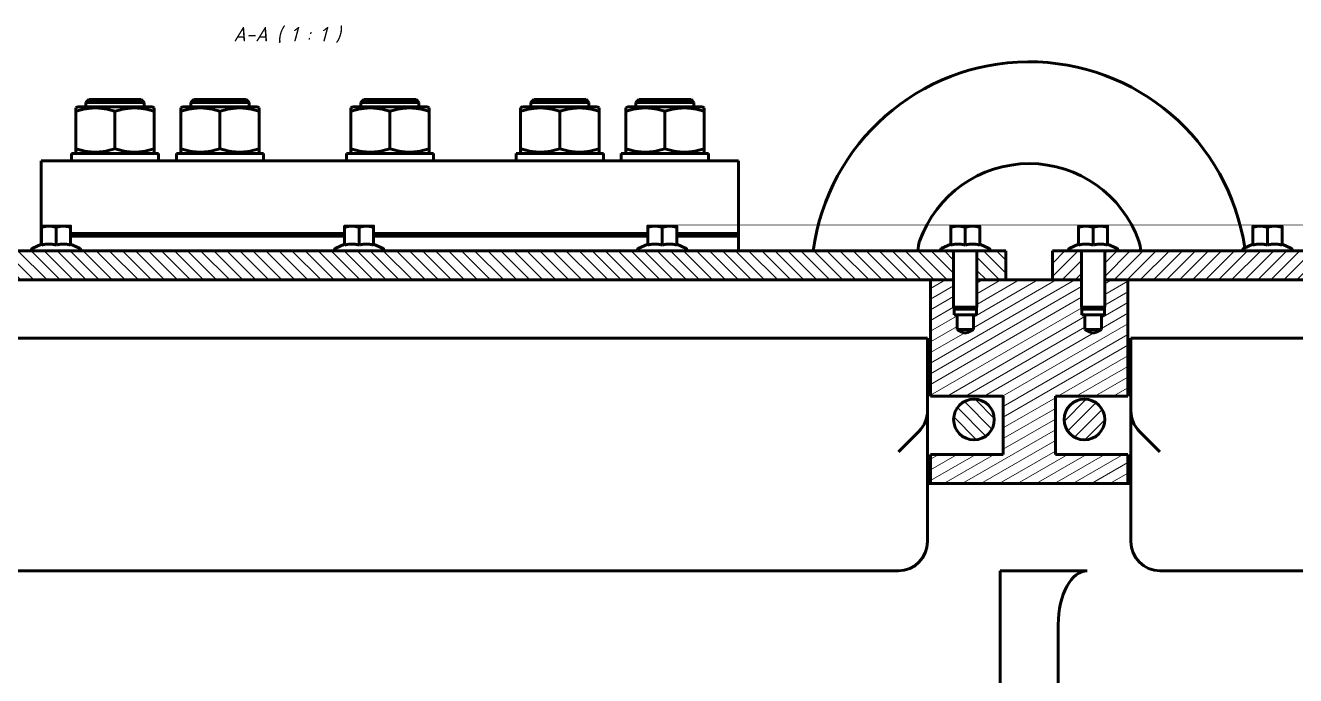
# Model space of a CAD drawing. Header units: millimetres. Extents: x -3927 to 2971, y -407 to 932.
# Drawn here: x -3444.2 to -3007.1, y 444.9 to 668.5 of the extents above; entities that cross this region are included whole.
import ezdxf

# ---------------------------------------------------------------- set-up
doc = ezdxf.new("R2010")
doc.units = ezdxf.units.MM
for name, color, linetype, lineweight in [('Видимый контур (ГОСТ)', 7, 'Continuous', 50), ('Обозначение (ГОСТ)', 7, 'Continuous', 25), ('Штриховка (ГОСТ)', 7, 'Continuous', 18)]:
    doc.layers.add(name, color=color, linetype=linetype, lineweight=lineweight)
doc.styles.add('Увеличенный текст (ГОСТ)', font='GOST Common Italic.ttf')
pattern_1 = [(135.00021, (0, 0), (-2.2450558, -2.2450723), [])]
pattern_2 = [(45, (0, 0), (-2.245064, 2.245064), [])]

msp = doc.modelspace()

# ---------------------------------------------------------------- hatches: boundary and pattern name
at = {"layer": 'Штриховка (ГОСТ)'}
h = msp.add_hatch(dxfattribs=at)
h.set_pattern_fill('ANSI31', color=256, scale=25.4, style=0)
h.set_pattern_definition(pattern_2)
edge = h.paths.add_edge_path()
edge.add_line((-3084.79, 591), (-3090.73, 591))
edge.add_line((-3090.73, 591), (-3090.73, 581))
edge.add_line((-3090.73, 581), (-3080.73, 581))
edge.add_line((-3080.73, 581), (-3080.73, 590.4))
edge.add_ellipse((-3081.33, 590.4), major_axis=(0.6, 0), ratio=1, start_angle=0, end_angle=90)
edge.add_line((-3081.33, 591), (-3084.79, 591))
edge = h.paths.add_edge_path()
edge.add_line((-2938.73, 596), (-2958.73, 596))
edge.add_line((-2958.73, 596), (-2958.73, 593))
edge.add_ellipse((-2960.73, 593), major_axis=(0, -2), ratio=1, start_angle=0, end_angle=90, ccw=False)
edge.add_line((-2960.73, 591), (-3068.66, 591))
edge.add_line((-3068.66, 591), (-3072.13, 591))
edge.add_ellipse((-3072.13, 590.4), major_axis=(0, 0.6), ratio=1, start_angle=0, end_angle=90)
edge.add_line((-3072.73, 590.4), (-3072.73, 581))
edge.add_line((-3072.73, 581), (-3064.73, 581))
edge.add_line((-3064.73, 581), (-2938.73, 581))
edge.add_line((-2938.73, 581), (-2938.73, 596))
h = msp.add_hatch(dxfattribs=at)
h.set_pattern_fill('ANSI31', color=256, scale=25.4, angle=90.0002, style=0)
h.set_pattern_definition(pattern_1)
edge = h.paths.add_edge_path()
edge.add_line((-3742.53, 581), (-3734.73, 581))
edge.add_line((-3734.73, 581), (-3132.73, 581))
edge.add_line((-3132.73, 581), (-3124.73, 581))
edge.add_line((-3124.73, 581), (-3124.73, 590.4))
edge.add_ellipse((-3125.33, 590.4), major_axis=(0.6, 0), ratio=1, start_angle=0, end_angle=90)
edge.add_line((-3125.33, 591), (-3128.79, 591))
edge.add_line((-3128.79, 591), (-3738.46, 591))
edge.add_line((-3738.46, 591), (-3741.93, 591))
edge.add_ellipse((-3741.93, 590.4), major_axis=(0, 0.6), ratio=1, start_angle=0, end_angle=90)
edge.add_line((-3742.53, 590.4), (-3742.53, 581))
edge = h.paths.add_edge_path()
edge.add_line((-3760.53, 591), (-3760.53, 581))
edge.add_line((-3760.53, 581), (-3750.6, 581))
edge.add_line((-3750.6, 581), (-3750.6, 590.69))
edge.add_ellipse((-3751.13, 590.4), major_axis=(0.6, 0), ratio=1, start_angle=28.5547, end_angle=90)
edge.add_line((-3751.13, 591), (-3754.59, 591))
edge.add_line((-3754.59, 591), (-3760.53, 591))
edge = h.paths.add_edge_path()
edge.add_line((-3106.73, 581), (-3106.73, 591))
edge.add_line((-3106.73, 591), (-3112.66, 591))
edge.add_line((-3112.66, 591), (-3116.13, 591))
edge.add_ellipse((-3116.13, 590.4), major_axis=(0, 0.6), ratio=1, start_angle=0, end_angle=90)
edge.add_line((-3116.73, 590.4), (-3116.73, 581))
edge.add_line((-3116.73, 581), (-3106.73, 581))
h = msp.add_hatch(dxfattribs=at)
h.set_pattern_fill('ANSI31', color=256, scale=25.4, angle=90.0002, style=0)
h.set_pattern_definition(pattern_1)
edge = h.paths.add_edge_path()
edge.add_line((-3898.56, 569), (-3899.6, 569))
edge.add_line((-3899.6, 569), (-3899.6, 571.27))
edge.add_line((-3899.6, 571.27), (-3899.93, 571.6))
edge.add_line((-3899.93, 571.6), (-3899.93, 581))
edge.add_line((-3899.93, 581), (-3908.73, 581))
edge.add_line((-3908.73, 581), (-3908.73, 561))
edge.add_line((-3908.73, 561), (-3898.73, 561))
edge.add_line((-3898.73, 561), (-3898.73, 291))
edge.add_line((-3898.73, 291), (-3913.73, 291))
edge.add_line((-3913.73, 291), (-3913.73, 282.5))
edge.add_line((-3913.73, 282.5), (-3901.73, 282.5))
edge.add_line((-3901.73, 282.5), (-3899.33, 282.5))
edge.add_line((-3899.33, 282.5), (-3898.73, 281.9))
edge.add_line((-3898.73, 281.9), (-3898.73, 281.5))
edge.add_line((-3898.73, 281.5), (-3896.73, 281.5))
edge.add_line((-3896.73, 281.5), (-3894.93, 278.5))
edge.add_line((-3894.93, 278.5), (-3896.73, 275.5))
edge.add_line((-3896.73, 275.5), (-3898.73, 275.5))
edge.add_line((-3898.73, 275.5), (-3898.73, 275.1))
edge.add_line((-3898.73, 275.1), (-3899.33, 274.5))
edge.add_line((-3899.33, 274.5), (-3901.73, 274.5))
edge.add_line((-3901.73, 274.5), (-3913.73, 274.5))
edge.add_line((-3913.73, 274.5), (-3913.73, 266))
edge.add_line((-3913.73, 266), (-3883.73, 266))
edge.add_line((-3883.73, 266), (-3883.73, 581))
edge.add_line((-3883.73, 581), (-3891.85, 581))
edge.add_line((-3891.85, 581), (-3891.85, 569))
edge.add_line((-3891.85, 569), (-3892.9, 569))
edge.add_line((-3892.9, 569), (-3892.9, 564))
edge.add_spline(control_points=[(-3892.9, 564), (-3895.73, 562.4), (-3898.56, 564)], knot_values=[0, 0, 0, 0.614626, 0.614626, 0.614626], weights=[1, 3, 1], degree=2, periodic=0)
edge.add_line((-3898.56, 564), (-3898.56, 569))
h.paths.add_polyline_path([(-3773.73, -234), (-3773.73, 76), (-3828.73, 76), (-3828.73, 41), (-3808.73, 41), (-3808.73, -226.5), (-3881.23, -226.5), (-3883.73, -224), (-3883.73, 66), (-3913.73, 66), (-3913.73, 57.5), (-3901.73, 57.5), (-3899.33, 57.5), (-3898.73, 56.9), (-3898.73, 56.5), (-3896.73, 56.5), (-3894.93, 53.5), (-3896.73, 50.5), (-3898.73, 50.5), (-3898.73, 50.1), (-3899.33, 49.5), (-3901.73, 49.5), (-3913.73, 49.5), (-3913.73, 41), (-3898.73, 41), (-3898.73, -214), (-3913.73, -214), (-3913.73, -217), (-3905.73, -217), (-3905.73, -217.5), (-3903.73, -217.5), (-3902.83, -219), (-3903.73, -220.5), (-3905.73, -220.5), (-3905.73, -221), (-3913.73, -221), (-3913.73, -234)])
edge = h.paths.add_edge_path()
edge.add_line((-3092.73, -234.5), (-3087.02, -244))
edge.add_line((-3087.02, -244), (-3092.73, -253.5))
edge.add_line((-3092.73, -253.5), (-3093.73, -253.5))
edge.add_line((-3093.73, -253.5), (-3093.73, -254))
edge.add_line((-3093.73, -254), (-3913.73, -254))
edge.add_line((-3913.73, -254), (-3913.73, -267))
edge.add_line((-3913.73, -267), (-3905.73, -267))
edge.add_line((-3905.73, -267), (-3905.73, -267.5))
edge.add_line((-3905.73, -267.5), (-3903.73, -267.5))
edge.add_line((-3903.73, -267.5), (-3902.83, -269))
edge.add_line((-3902.83, -269), (-3903.73, -270.5))
edge.add_line((-3903.73, -270.5), (-3905.73, -270.5))
edge.add_line((-3905.73, -270.5), (-3905.73, -271))
edge.add_line((-3905.73, -271), (-3913.73, -271))
edge.add_line((-3913.73, -271), (-3913.73, -274))
edge.add_line((-3913.73, -274), (-3898.73, -274))
edge.add_line((-3898.73, -274), (-3898.73, -309))
edge.add_line((-3898.73, -309), (-2948.73, -309))
edge.add_line((-2948.73, -309), (-2948.73, -19))
edge.add_line((-2948.73, -19), (-2938.73, -19))
edge.add_line((-2938.73, -19), (-2938.73, -13.48))
edge.add_line((-2938.73, -13.48), (-2938.73, -13))
edge.add_line((-2938.73, -13), (-2944.13, -13))
edge.add_line((-2944.13, -13), (-2944.15, -12.98))
edge.add_line((-2944.15, -12.98), (-2950.73, -12.98))
edge.add_line((-2950.73, -12.98), (-2950.73, -11.97))
edge.add_line((-2950.73, -11.97), (-2955.73, -11.97))
edge.add_spline(control_points=[(-2955.73, -11.97), (-2957.5, -9), (-2955.73, -6.03)], knot_values=[0, 0, 0, 0.670453, 0.670453, 0.670453], weights=[1, 7.212149, 1], degree=2, periodic=0)
edge.add_line((-2955.73, -6.03), (-2950.73, -6.03))
edge.add_line((-2950.73, -6.03), (-2950.73, -5.02))
edge.add_line((-2950.73, -5.02), (-2944.15, -5.02))
edge.add_line((-2944.15, -5.02), (-2944.13, -5))
edge.add_line((-2944.13, -5), (-2938.73, -5))
edge.add_line((-2938.73, -5), (-2938.73, -4.52))
edge.add_line((-2938.73, -4.52), (-2938.73, 1))
edge.add_line((-2938.73, 1), (-2963.73, 1))
edge.add_line((-2963.73, 1), (-2963.73, -224))
edge.add_line((-2963.73, -224), (-3033.73, -294))
edge.add_line((-3033.73, -294), (-3058.73, -294))
edge.add_line((-3058.73, -294), (-3058.73, 41))
edge.add_line((-3058.73, 41), (-3038.73, 41))
edge.add_line((-3038.73, 41), (-3038.73, 76))
edge.add_line((-3038.73, 76), (-3093.73, 76))
edge.add_line((-3093.73, 76), (-3093.73, -234))
edge.add_line((-3093.73, -234), (-3093.73, -234.5))
edge.add_line((-3093.73, -234.5), (-3092.73, -234.5))
h.paths.add_polyline_path([(-3728.73, -261.5), (-3138.73, -261.5), (-3138.73, -294), (-3728.73, -294)], flags=0)
h.paths.add_polyline_path([(-3813.73, -294), (-3846.23, -261.5), (-3808.73, -261.5), (-3808.73, -294)], flags=0)
h.paths.add_polyline_path([(-3708.73, 41), (-3708.73, 76), (-3763.73, 76), (-3763.73, -234), (-3103.73, -234), (-3103.73, 76), (-3158.73, 76), (-3158.73, 41), (-3138.73, 41), (-3138.73, -226.5), (-3728.73, -226.5), (-3728.73, 41)])
h = msp.add_hatch(dxfattribs=at)
h.set_pattern_fill('ANSI31', color=256, scale=25.4, angle=-15, style=0)
h.set_pattern_definition([(30.00002, (0, 0), (-1.587501, 2.74963), [])])
edge = h.paths.add_edge_path()
edge.add_line((-3107.73, 541), (-3107.73, 521))
edge.add_line((-3107.73, 521), (-3132.73, 521))
edge.add_line((-3132.73, 521), (-3132.73, 511))
edge.add_line((-3132.73, 511), (-3064.73, 511))
edge.add_line((-3064.73, 511), (-3064.73, 521))
edge.add_line((-3064.73, 521), (-3089.73, 521))
edge.add_line((-3089.73, 521), (-3089.73, 541))
edge.add_line((-3089.73, 541), (-3064.73, 541))
edge.add_line((-3064.73, 541), (-3064.73, 581))
edge.add_line((-3064.73, 581), (-3072.73, 581))
edge.add_line((-3072.73, 581), (-3072.73, 571.6))
edge.add_line((-3072.73, 571.6), (-3072.85, 571.47))
edge.add_line((-3072.85, 571.47), (-3072.85, 569))
edge.add_line((-3072.85, 569), (-3073.9, 569))
edge.add_line((-3073.9, 569), (-3073.9, 564))
edge.add_spline(control_points=[(-3073.9, 564), (-3076.73, 562.4), (-3079.56, 564)], knot_values=[0, 0, 0, 0.614626, 0.614626, 0.614626], weights=[1, 3, 1], degree=2, periodic=0)
edge.add_line((-3079.56, 564), (-3079.56, 569))
edge.add_line((-3079.56, 569), (-3080.6, 569))
edge.add_line((-3080.6, 569), (-3080.6, 571.47))
edge.add_line((-3080.6, 571.47), (-3080.73, 571.6))
edge.add_line((-3080.73, 571.6), (-3080.73, 581))
edge.add_line((-3080.73, 581), (-3090.73, 581))
edge.add_line((-3090.73, 581), (-3106.73, 581))
edge.add_line((-3106.73, 581), (-3116.73, 581))
edge.add_line((-3116.73, 581), (-3116.73, 571.6))
edge.add_line((-3116.73, 571.6), (-3116.85, 571.47))
edge.add_line((-3116.85, 571.47), (-3116.85, 569))
edge.add_line((-3116.85, 569), (-3117.9, 569))
edge.add_line((-3117.9, 569), (-3117.9, 564))
edge.add_spline(control_points=[(-3117.9, 564), (-3120.73, 562.4), (-3123.56, 564)], knot_values=[0, 0, 0, 0.614626, 0.614626, 0.614626], weights=[1, 3, 1], degree=2, periodic=0)
edge.add_line((-3123.56, 564), (-3123.56, 569))
edge.add_line((-3123.56, 569), (-3124.6, 569))
edge.add_line((-3124.6, 569), (-3124.6, 571.47))
edge.add_line((-3124.6, 571.47), (-3124.73, 571.6))
edge.add_line((-3124.73, 571.6), (-3124.73, 581))
edge.add_line((-3124.73, 581), (-3132.73, 581))
edge.add_line((-3132.73, 581), (-3132.73, 541))
edge.add_line((-3132.73, 541), (-3107.73, 541))
h = msp.add_hatch(dxfattribs=at)
h.set_pattern_fill('ANSI31', color=256, scale=25.4, angle=90.0002, style=0)
h.set_pattern_definition(pattern_1)
edge = h.paths.add_edge_path()
edge.add_ellipse((-3117.73, 533), major_axis=(0, 7), ratio=1, start_angle=0, end_angle=360)
h = msp.add_hatch(dxfattribs=at)
h.set_pattern_fill('ANSI31', color=256, scale=25.4, style=0)
h.set_pattern_definition(pattern_2)
edge = h.paths.add_edge_path()
edge.add_ellipse((-3079.73, 533), major_axis=(-7, 0), ratio=1, start_angle=0, end_angle=360)

# ---------------------------------------------------------------- linework, layer by layer
at = {"layer": 'Видимый контур (ГОСТ)'}
for p, q in [((-3422.36, 643), (-3423.36, 642)), ((-3422.36, 643), (-3404.36, 643)), ((-3404.36, 643), (-3403.36, 642)), ((-3386.21, 643), (-3387.21, 642)), ((-3386.21, 643), (-3368.21, 643)), ((-3368.21, 643), (-3367.21, 642)), ((-3327.73, 643), (-3328.73, 642)), ((-3327.73, 643), (-3309.73, 643)), ((-3309.73, 643), (-3308.73, 642)), ((-3269.24, 643), (-3270.24, 642)), ((-3269.24, 643), (-3251.24, 643)), ((-3251.24, 643), (-3250.24, 642)), ((-3233.1, 643), (-3234.1, 642)), ((-3233.1, 643), (-3215.1, 643)), ((-3215.1, 643), (-3214.1, 642)), ((-3426.18, 640.53), (-3426.86, 640.14)), ((-3426.86, 638.94), (-3426.86, 640.14)), ((-3426.86, 638.94), (-3426.86, 626.13)), ((-3400.53, 640.53), (-3426.18, 640.53)), ((-3403.36, 642), (-3423.36, 642)), ((-3423.36, 640.53), (-3423.36, 642)), ((-3413.36, 638.94), (-3413.36, 626.13)), ((-3403.36, 640.53), (-3403.36, 642)), ((-3400.53, 640.53), (-3399.86, 640.14)), ((-3399.86, 640.14), (-3399.86, 638.94)), ((-3399.86, 638.94), (-3399.86, 626.13)), ((-3390.04, 640.53), (-3390.71, 640.14)), ((-3390.71, 638.94), (-3390.71, 640.14)), ((-3390.71, 638.94), (-3390.71, 626.13)), ((-3364.39, 640.53), (-3390.04, 640.53)), ((-3367.21, 642), (-3387.21, 642)), ((-3387.21, 640.53), (-3387.21, 642)), ((-3377.21, 638.94), (-3377.21, 626.13)), ((-3367.21, 640.53), (-3367.21, 642)), ((-3364.39, 640.53), (-3363.71, 640.14)), ((-3363.71, 640.14), (-3363.71, 638.94)), ((-3363.71, 638.94), (-3363.71, 626.13)), ((-3331.55, 640.53), (-3332.23, 640.14)), ((-3332.23, 638.94), (-3332.23, 640.14)), ((-3332.23, 638.94), (-3332.23, 626.13)), ((-3305.9, 640.53), (-3331.55, 640.53)), ((-3308.73, 642), (-3328.73, 642)), ((-3328.73, 640.53), (-3328.73, 642)), ((-3318.73, 638.94), (-3318.73, 626.13)), ((-3308.73, 640.53), (-3308.73, 642)), ((-3305.9, 640.53), (-3305.23, 640.14)), ((-3305.23, 640.14), (-3305.23, 638.94)), ((-3305.23, 638.94), (-3305.23, 626.13)), ((-3273.07, 640.53), (-3273.74, 640.14)), ((-3273.74, 638.94), (-3273.74, 640.14)), ((-3273.74, 638.94), (-3273.74, 626.13)), ((-3247.42, 640.53), (-3273.07, 640.53)), ((-3250.24, 642), (-3270.24, 642)), ((-3270.24, 640.53), (-3270.24, 642)), ((-3260.24, 638.94), (-3260.24, 626.13)), ((-3250.24, 640.53), (-3250.24, 642)), ((-3247.42, 640.53), (-3246.74, 640.14)), ((-3246.74, 640.14), (-3246.74, 638.94)), ((-3246.74, 638.94), (-3246.74, 626.13)), ((-3236.92, 640.53), (-3237.6, 640.14)), ((-3237.6, 638.94), (-3237.6, 640.14)), ((-3237.6, 638.94), (-3237.6, 626.13)), ((-3211.27, 640.53), (-3236.92, 640.53)), ((-3214.1, 642), (-3234.1, 642)), ((-3234.1, 640.53), (-3234.1, 642)), ((-3224.1, 638.94), (-3224.1, 626.13)), ((-3214.1, 640.53), (-3214.1, 642)), ((-3211.27, 640.53), (-3210.6, 640.14)), ((-3210.6, 640.14), (-3210.6, 638.94)), ((-3210.6, 638.94), (-3210.6, 626.13)), ((-3426.86, 624.92), (-3426.86, 626.13)), ((-3399.86, 626.13), (-3399.86, 624.92)), ((-3390.71, 624.92), (-3390.71, 626.13)), ((-3363.71, 626.13), (-3363.71, 624.92)), ((-3332.23, 624.92), (-3332.23, 626.13)), ((-3305.23, 626.13), (-3305.23, 624.92)), ((-3273.74, 624.92), (-3273.74, 626.13)), ((-3246.74, 626.13), (-3246.74, 624.92)), ((-3237.6, 624.92), (-3237.6, 626.13)), ((-3210.6, 626.13), (-3210.6, 624.92)), ((-3438.73, 622), (-3198.73, 622)), ((-3438.73, 622), (-3438.73, 597)), ((-3428.36, 624.5), (-3398.36, 624.5)), ((-3428.36, 622), (-3428.36, 624.5)), ((-3426.86, 624.67), (-3426.86, 624.92)), ((-3426.18, 624.53), (-3426.86, 624.92)), ((-3426.56, 624.5), (-3426.86, 624.67)), ((-3426.18, 624.53), (-3400.53, 624.53)), ((-3423.36, 624.5), (-3423.36, 624.53)), ((-3403.36, 624.5), (-3403.36, 624.53)), ((-3400.53, 624.53), (-3399.86, 624.92)), ((-3400.15, 624.5), (-3399.86, 624.67)), ((-3399.86, 624.92), (-3399.86, 624.67)), ((-3398.36, 622), (-3398.36, 624.5)), ((-3392.21, 624.5), (-3362.21, 624.5)), ((-3392.21, 622), (-3392.21, 624.5)), ((-3390.71, 624.67), (-3390.71, 624.92)), ((-3390.04, 624.53), (-3390.71, 624.92)), ((-3390.42, 624.5), (-3390.71, 624.67)), ((-3390.04, 624.53), (-3364.39, 624.53)), ((-3387.21, 624.5), (-3387.21, 624.53)), ((-3367.21, 624.5), (-3367.21, 624.53)), ((-3364.39, 624.53), (-3363.71, 624.92)), ((-3364.01, 624.5), (-3363.71, 624.67)), ((-3363.71, 624.92), (-3363.71, 624.67)), ((-3362.21, 622), (-3362.21, 624.5)), ((-3333.73, 624.5), (-3303.73, 624.5)), ((-3333.73, 622), (-3333.73, 624.5)), ((-3332.23, 624.67), (-3332.23, 624.92)), ((-3331.55, 624.53), (-3332.23, 624.92)), ((-3331.93, 624.5), (-3332.23, 624.67)), ((-3331.55, 624.53), (-3305.9, 624.53)), ((-3328.73, 624.5), (-3328.73, 624.53)), ((-3308.73, 624.5), (-3308.73, 624.53)), ((-3305.9, 624.53), (-3305.23, 624.92)), ((-3305.52, 624.5), (-3305.23, 624.67)), ((-3305.23, 624.92), (-3305.23, 624.67)), ((-3303.73, 622), (-3303.73, 624.5)), ((-3275.24, 624.5), (-3245.24, 624.5)), ((-3275.24, 622), (-3275.24, 624.5)), ((-3273.74, 624.67), (-3273.74, 624.92)), ((-3273.07, 624.53), (-3273.74, 624.92)), ((-3273.45, 624.5), (-3273.74, 624.67)), ((-3273.07, 624.53), (-3247.42, 624.53)), ((-3270.24, 624.5), (-3270.24, 624.53)), ((-3250.24, 624.5), (-3250.24, 624.53)), ((-3247.42, 624.53), (-3246.74, 624.92)), ((-3247.04, 624.5), (-3246.74, 624.67)), ((-3246.74, 624.92), (-3246.74, 624.67)), ((-3245.24, 622), (-3245.24, 624.5)), ((-3239.1, 624.5), (-3209.1, 624.5)), ((-3239.1, 622), (-3239.1, 624.5)), ((-3237.6, 624.67), (-3237.6, 624.92)), ((-3236.92, 624.53), (-3237.6, 624.92)), ((-3237.3, 624.5), (-3237.6, 624.67)), ((-3236.92, 624.53), (-3211.27, 624.53)), ((-3234.1, 624.5), (-3234.1, 624.53)), ((-3214.1, 624.5), (-3214.1, 624.53)), ((-3211.27, 624.53), (-3210.6, 624.92)), ((-3210.89, 624.5), (-3210.6, 624.67)), ((-3210.6, 624.92), (-3210.6, 624.67)), ((-3209.1, 622), (-3209.1, 624.5)), ((-3198.73, 622), (-3198.73, 597)), ((-3436.13, 599.5), (-3438.63, 599.5)), ((-3438.63, 592.98), (-3438.63, 599.05)), ((-3431.13, 599.5), (-3436.13, 599.5)), ((-3433.63, 592.98), (-3433.63, 599.05)), ((-3428.63, 599.5), (-3431.13, 599.5)), ((-3428.63, 592.98), (-3428.63, 599.05)), ((-3331.83, 599.5), (-3334.33, 599.5)), ((-3334.33, 592.98), (-3334.33, 599.05)), ((-3326.83, 599.5), (-3331.83, 599.5)), ((-3329.33, 592.98), (-3329.33, 599.05)), ((-3324.33, 599.5), (-3326.83, 599.5)), ((-3324.33, 592.98), (-3324.33, 599.05)), ((-3227.53, 599.5), (-3230.03, 599.5)), ((-3230.03, 592.98), (-3230.03, 599.05)), ((-3222.53, 599.5), (-3227.53, 599.5)), ((-3225.03, 592.98), (-3225.03, 599.05)), ((-3220.03, 599.5), (-3222.53, 599.5)), ((-3220.03, 592.98), (-3220.03, 599.05)), ((-3123.23, 599.5), (-3125.73, 599.5)), ((-3125.73, 592.98), (-3125.73, 599.05)), ((-3118.23, 599.5), (-3123.23, 599.5)), ((-3120.73, 592.98), (-3120.73, 599.05)), ((-3115.73, 599.5), (-3118.23, 599.5)), ((-3115.73, 592.98), (-3115.73, 599.05)), ((-3079.23, 599.5), (-3081.73, 599.5)), ((-3081.73, 592.98), (-3081.73, 599.05)), ((-3074.23, 599.5), (-3079.23, 599.5)), ((-3076.73, 592.98), (-3076.73, 599.05)), ((-3071.73, 599.5), (-3074.23, 599.5)), ((-3071.73, 592.98), (-3071.73, 599.05)), ((-3019.23, 599.5), (-3021.73, 599.5)), ((-3021.73, 592.98), (-3021.73, 599.05)), ((-3014.23, 599.5), (-3019.23, 599.5)), ((-3016.73, 592.98), (-3016.73, 599.05)), ((-3011.73, 599.5), (-3014.23, 599.5)), ((-3011.73, 592.98), (-3011.73, 599.05)), ((-3438.73, 596), (-3438.73, 597)), ((-3438.73, 597), (-3438.63, 597)), ((-3438.63, 596), (-3438.73, 596)), ((-3438.73, 593.3), (-3438.73, 596)), ((-3428.63, 597), (-3334.33, 597)), ((-3334.33, 596), (-3428.63, 596)), ((-3423.36, 596), (-3423.36, 597)), ((-3403.36, 596), (-3403.36, 597)), ((-3396.73, 597), (-3396.73, 596)), ((-3387.21, 596), (-3387.21, 597)), ((-3367.21, 596), (-3367.21, 597)), ((-3324.33, 597), (-3230.03, 597)), ((-3230.03, 596), (-3324.33, 596)), ((-3308.73, 596), (-3308.73, 597)), ((-3270.24, 596), (-3270.24, 597)), ((-3250.24, 596), (-3250.24, 597)), ((-3240.73, 597), (-3240.73, 596)), ((-3234.1, 596), (-3234.1, 597)), ((-3220.03, 597), (-3198.73, 597)), ((-3198.73, 596), (-3220.03, 596)), ((-3214.1, 596), (-3214.1, 597)), ((-3198.73, 596), (-3198.73, 597)), ((-3198.73, 591), (-3198.73, 596)), ((-3128.79, 591), (-3738.46, 591)), ((-3438.63, 593.34), (-3441.88, 591.83)), ((-3428.63, 593.34), (-3425.38, 591.83)), ((-3334.33, 593.34), (-3337.58, 591.83)), ((-3324.33, 593.34), (-3321.08, 591.83)), ((-3230.03, 593.34), (-3233.28, 591.83)), ((-3220.03, 593.34), (-3216.78, 591.83)), ((-3125.73, 593.34), (-3128.98, 591.83)), ((-3128.79, 591), (-3112.66, 591)), ((-3124.73, 590.4), (-3124.73, 571.6)), ((-3116.73, 590.4), (-3116.73, 571.6)), ((-3115.73, 593.34), (-3112.48, 591.83)), ((-3106.73, 591), (-3112.66, 591)), ((-3106.73, 581), (-3106.73, 591)), ((-3084.79, 591), (-3090.73, 591)), ((-3090.73, 591), (-3090.73, 581)), ((-3081.73, 593.34), (-3084.98, 591.83)), ((-3084.79, 591), (-3068.66, 591)), ((-3080.73, 590.4), (-3080.73, 571.6)), ((-3072.73, 590.4), (-3072.73, 571.6)), ((-3071.73, 593.34), (-3068.48, 591.83)), ((-2960.73, 591), (-3068.66, 591)), ((-3021.73, 593.34), (-3024.98, 591.83)), ((-3011.73, 593.34), (-3008.48, 591.83)), ((-3742.53, 581), (-3124.73, 581)), ((-3124.73, 581), (-3132.73, 581)), ((-3132.73, 581), (-3132.73, 541)), ((-3080.73, 581), (-3116.73, 581)), ((-3116.73, 581), (-3106.73, 581)), ((-3090.73, 581), (-3080.73, 581)), ((-3064.73, 581), (-3072.73, 581)), ((-3072.73, 581), (-2938.73, 581)), ((-3064.73, 541), (-3064.73, 581)), ((-3124.73, 571.6), (-3116.73, 571.6)), ((-3124.13, 571), (-3124.73, 571.6)), ((-3124.6, 569), (-3124.6, 571.47)), ((-3123.56, 569), (-3124.6, 569)), ((-3117.33, 571), (-3124.13, 571)), ((-3123.56, 564), (-3123.56, 569)), ((-3123.56, 569), (-3117.9, 569)), ((-3116.85, 569), (-3117.9, 569)), ((-3117.9, 569), (-3117.9, 564)), ((-3117.33, 571), (-3116.73, 571.6)), ((-3116.85, 571.47), (-3116.85, 569)), ((-3080.73, 571.6), (-3072.73, 571.6)), ((-3080.13, 571), (-3080.73, 571.6)), ((-3080.6, 569), (-3080.6, 571.47)), ((-3079.56, 569), (-3080.6, 569)), ((-3073.33, 571), (-3080.13, 571)), ((-3079.56, 564), (-3079.56, 569)), ((-3073.9, 569), (-3079.56, 569)), ((-3072.85, 569), (-3073.9, 569)), ((-3073.9, 569), (-3073.9, 564)), ((-3073.33, 571), (-3072.73, 571.6)), ((-3072.85, 571.47), (-3072.85, 569)), ((-3123.56, 564), (-3117.9, 564)), ((-3073.9, 564), (-3079.56, 564)), ((-3133.73, 561), (-3733.73, 561)), ((-3133.73, 511), (-3133.73, 561)), ((-3063.73, 511), (-3063.73, 561)), ((-3063.73, 561), (-2963.73, 561)), ((-3132.73, 541), (-3107.73, 541)), ((-3107.73, 541), (-3107.73, 521)), ((-3089.73, 521), (-3089.73, 541)), ((-3089.73, 541), (-3064.73, 541)), ((-3143.73, 521.86), (-3136.66, 528.93)), ((-3060.8, 528.93), (-3053.73, 521.86)), ((-3107.73, 521), (-3132.73, 521)), ((-3132.73, 521), (-3132.73, 511)), ((-3064.73, 521), (-3089.73, 521)), ((-3064.73, 511), (-3064.73, 521)), ((-3133.73, 511), (-3132.73, 511)), ((-3133.73, 491), (-3133.73, 511)), ((-3132.73, 511), (-3064.73, 511)), ((-3064.73, 511), (-3063.73, 511)), ((-3063.73, 491), (-3063.73, 511)), ((-3633.73, 481), (-3143.73, 481)), ((-3108.73, 481), (-3078.73, 481)), ((-3108.73, 289), (-3108.73, 481)), ((-3053.73, 481), (-3003.73, 481)), ((-3088.73, 462.47), (-3088.73, 289))]:
    msp.add_line(p, q, dxfattribs=at)
for centre in [(-3117.73, 533), (-3079.73, 533)]:
    msp.add_circle(centre, 7, dxfattribs=at)
for centre, radius, start, end in [((-3098.73, 581), 75, 8.4567, 172.3377), ((-3098.73, 581), 40, 19.4712, 160.5288), ((-3441.69, 591.43), 0.434, 115, 270), ((-3425.56, 591.43), 0.434, 270, 65), ((-3337.39, 591.43), 0.434, 115, 270), ((-3321.26, 591.43), 0.434, 270, 65), ((-3233.09, 591.43), 0.434, 115, 270), ((-3216.96, 591.43), 0.434, 270, 65), ((-3127.01, 591), 10, 160.5288, 180), ((-3128.79, 591.43), 0.434, 115, 270), ((-3125.33, 590.4), 0.6, 0, 90), ((-3116.13, 590.4), 0.6, 90, 180), ((-3112.66, 591.43), 0.434, 270, 65), ((-3084.79, 591.43), 0.434, 115, 270), ((-3081.33, 590.4), 0.6, 0, 90), ((-3072.13, 590.4), 0.6, 90, 180), ((-3068.66, 591.43), 0.434, 270, 65), ((-3070.44, 591), 10, 0, 19.4712), ((-3024.79, 591.43), 0.434, 115, 270), ((-3008.66, 591.43), 0.434, 270, 65), ((-3143.73, 536), 10, 315, 0), ((-3053.73, 536), 10, 180, 225), ((-3143.73, 491), 10, 270, 0), ((-3053.73, 491), 10, 180, 270)]:
    msp.add_arc(centre, radius, start, end, dxfattribs=at)
msp.add_ellipse((-3078.73, 462.47), major_axis=(0, 18.53), ratio=0.539683, start_param=0, end_param=1.570796, dxfattribs=at)
for points, weights in [([(-3413.36, 638.94), (-3420.11, 641.19), (-3426.86, 638.94)], [1, 1.15470053838, 1]), ([(-3399.86, 638.94), (-3406.61, 641.19), (-3413.36, 638.94)], [1, 1.15470053838, 1]), ([(-3377.21, 638.94), (-3383.96, 641.19), (-3390.71, 638.94)], [1, 1.15470053838, 1]), ([(-3363.71, 638.94), (-3370.46, 641.19), (-3377.21, 638.94)], [1, 1.15470053838, 1]), ([(-3318.73, 638.94), (-3325.48, 641.19), (-3332.23, 638.94)], [1, 1.15470053838, 1]), ([(-3305.23, 638.94), (-3311.98, 641.19), (-3318.73, 638.94)], [1, 1.15470053838, 1]), ([(-3260.24, 638.94), (-3266.99, 641.19), (-3273.74, 638.94)], [1, 1.15470053838, 1]), ([(-3246.74, 638.94), (-3253.49, 641.19), (-3260.24, 638.94)], [1, 1.15470053838, 1]), ([(-3224.1, 638.94), (-3230.85, 641.19), (-3237.6, 638.94)], [1, 1.15470053838, 1]), ([(-3210.6, 638.94), (-3217.35, 641.19), (-3224.1, 638.94)], [1, 1.15470053838, 1]), ([(-3426.86, 626.13), (-3420.11, 623.88), (-3413.36, 626.13)], [1, 1.15470053838, 1]), ([(-3413.36, 626.13), (-3406.61, 623.88), (-3399.86, 626.13)], [1, 1.15470053838, 1]), ([(-3390.71, 626.13), (-3383.96, 623.88), (-3377.21, 626.13)], [1, 1.15470053838, 1]), ([(-3377.21, 626.13), (-3370.46, 623.88), (-3363.71, 626.13)], [1, 1.15470053838, 1]), ([(-3332.23, 626.13), (-3325.48, 623.88), (-3318.73, 626.13)], [1, 1.15470053838, 1]), ([(-3318.73, 626.13), (-3311.98, 623.88), (-3305.23, 626.13)], [1, 1.15470053838, 1]), ([(-3273.74, 626.13), (-3266.99, 623.88), (-3260.24, 626.13)], [1, 1.15470053838, 1]), ([(-3260.24, 626.13), (-3253.49, 623.88), (-3246.74, 626.13)], [1, 1.15470053838, 1]), ([(-3237.6, 626.13), (-3230.85, 623.88), (-3224.1, 626.13)], [1, 1.15470053838, 1]), ([(-3224.1, 626.13), (-3217.35, 623.88), (-3210.6, 626.13)], [1, 1.15470053838, 1]), ([(-3436.13, 599.5), (-3437.29, 599.5), (-3438.63, 599.05)], [1, 1.13093581243, 1.18718660813]), ([(-3438.63, 599.05), (-3438.63, 599.5), (-3438.63, 599.5)], [1.18718660813, 1.13093581243, 1]), ([(-3433.63, 599.05), (-3434.97, 599.5), (-3436.13, 599.5)], [1.18718660813, 1.13093581243, 1]), ([(-3431.13, 599.5), (-3432.29, 599.5), (-3433.63, 599.05)], [1, 1.13093581243, 1.18718660813]), ([(-3428.63, 599.05), (-3429.97, 599.5), (-3431.13, 599.5)], [1.18718660813, 1.13093581243, 1]), ([(-3428.63, 599.5), (-3428.63, 599.5), (-3428.63, 599.05)], [1, 1.13093581243, 1.18718660813]), ([(-3331.83, 599.5), (-3332.99, 599.5), (-3334.33, 599.05)], [1, 1.13093581243, 1.18718660813]), ([(-3334.33, 599.05), (-3334.33, 599.5), (-3334.33, 599.5)], [1.18718660813, 1.13093581243, 1]), ([(-3329.33, 599.05), (-3330.67, 599.5), (-3331.83, 599.5)], [1.18718660813, 1.13093581243, 1]), ([(-3326.83, 599.5), (-3327.99, 599.5), (-3329.33, 599.05)], [1, 1.13093581243, 1.18718660813]), ([(-3324.33, 599.05), (-3325.67, 599.5), (-3326.83, 599.5)], [1.18718660813, 1.13093581243, 1]), ([(-3324.33, 599.5), (-3324.33, 599.5), (-3324.33, 599.05)], [1, 1.13093581243, 1.18718660813]), ([(-3227.53, 599.5), (-3228.69, 599.5), (-3230.03, 599.05)], [1, 1.13093581243, 1.18718660813]), ([(-3230.03, 599.05), (-3230.03, 599.5), (-3230.03, 599.5)], [1.18718660813, 1.13093581243, 1]), ([(-3225.03, 599.05), (-3226.37, 599.5), (-3227.53, 599.5)], [1.18718660813, 1.13093581243, 1]), ([(-3222.53, 599.5), (-3223.69, 599.5), (-3225.03, 599.05)], [1, 1.13093581243, 1.18718660813]), ([(-3220.03, 599.05), (-3221.37, 599.5), (-3222.53, 599.5)], [1.18718660813, 1.13093581243, 1]), ([(-3220.03, 599.5), (-3220.03, 599.5), (-3220.03, 599.05)], [1, 1.13093581243, 1.18718660813]), ([(-3125.73, 599.05), (-3125.73, 599.5), (-3125.73, 599.5)], [1.18718660813, 1.13093581243, 1]), ([(-3123.23, 599.5), (-3124.39, 599.5), (-3125.73, 599.05)], [1, 1.13093581243, 1.18718660813]), ([(-3120.73, 599.05), (-3122.07, 599.5), (-3123.23, 599.5)], [1.18718660813, 1.13093581243, 1]), ([(-3118.23, 599.5), (-3119.39, 599.5), (-3120.73, 599.05)], [1, 1.13093581243, 1.18718660813]), ([(-3115.73, 599.05), (-3117.07, 599.5), (-3118.23, 599.5)], [1.18718660813, 1.13093581243, 1]), ([(-3115.73, 599.5), (-3115.73, 599.5), (-3115.73, 599.05)], [1, 1.13093581243, 1.18718660813]), ([(-3079.23, 599.5), (-3080.39, 599.5), (-3081.73, 599.05)], [1, 1.13093581243, 1.18718660813]), ([(-3081.73, 599.05), (-3081.73, 599.5), (-3081.73, 599.5)], [1.18718660813, 1.13093581243, 1]), ([(-3076.73, 599.05), (-3078.07, 599.5), (-3079.23, 599.5)], [1.18718660813, 1.13093581243, 1]), ([(-3074.23, 599.5), (-3075.39, 599.5), (-3076.73, 599.05)], [1, 1.13093581243, 1.18718660813]), ([(-3071.73, 599.05), (-3073.07, 599.5), (-3074.23, 599.5)], [1.18718660813, 1.13093581243, 1]), ([(-3071.73, 599.5), (-3071.73, 599.5), (-3071.73, 599.05)], [1, 1.13093581243, 1.18718660813]), ([(-3019.23, 599.5), (-3020.39, 599.5), (-3021.73, 599.05)], [1, 1.13093581243, 1.18718660813]), ([(-3021.73, 599.05), (-3021.73, 599.5), (-3021.73, 599.5)], [1.18718660813, 1.13093581243, 1]), ([(-3016.73, 599.05), (-3018.07, 599.5), (-3019.23, 599.5)], [1.18718660813, 1.13093581243, 1]), ([(-3014.23, 599.5), (-3015.39, 599.5), (-3016.73, 599.05)], [1, 1.13093581243, 1.18718660813]), ([(-3011.73, 599.05), (-3013.07, 599.5), (-3014.23, 599.5)], [1.18718660813, 1.13093581243, 1]), ([(-3011.73, 599.5), (-3011.73, 599.5), (-3011.73, 599.05)], [1, 1.13093581243, 1.18718660813]), ([(-3438.63, 592.98), (-3436.13, 593.65), (-3433.63, 592.98)], [1.22981875456, 1.420072378, 1.22981875456]), ([(-3433.63, 592.98), (-3431.13, 593.65), (-3428.63, 592.98)], [1.22981875456, 1.420072378, 1.22981875456]), ([(-3334.33, 592.98), (-3331.83, 593.65), (-3329.33, 592.98)], [1.22981875456, 1.420072378, 1.22981875456]), ([(-3329.33, 592.98), (-3326.83, 593.65), (-3324.33, 592.98)], [1.22981875456, 1.420072378, 1.22981875456]), ([(-3230.03, 592.98), (-3227.53, 593.65), (-3225.03, 592.98)], [1.22981875456, 1.420072378, 1.22981875456]), ([(-3225.03, 592.98), (-3222.53, 593.65), (-3220.03, 592.98)], [1.22981875456, 1.420072378, 1.22981875456]), ([(-3125.73, 592.98), (-3123.23, 593.65), (-3120.73, 592.98)], [1.22981875456, 1.420072378, 1.22981875456]), ([(-3120.73, 592.98), (-3118.23, 593.65), (-3115.73, 592.98)], [1.22981875456, 1.420072378, 1.22981875456]), ([(-3081.73, 592.98), (-3079.23, 593.65), (-3076.73, 592.98)], [1.22981875456, 1.420072378, 1.22981875456]), ([(-3076.73, 592.98), (-3074.23, 593.65), (-3071.73, 592.98)], [1.22981875456, 1.420072378, 1.22981875456]), ([(-3021.73, 592.98), (-3019.23, 593.65), (-3016.73, 592.98)], [1.22981875456, 1.420072378, 1.22981875456]), ([(-3016.73, 592.98), (-3014.23, 593.65), (-3011.73, 592.98)], [1.22981875456, 1.420072378, 1.22981875456]), ([(-3117.9, 564), (-3120.73, 562.4), (-3123.56, 564)], [1, 2.99999999999, 1]), ([(-3073.9, 564), (-3076.73, 562.4), (-3079.56, 564)], [1, 2.99999999999, 1])]:
    msp.add_rational_spline(points, weights, degree=2, dxfattribs=at)

# ---------------------------------------------------------------- texts
at = {"layer": 'Обозначение (ГОСТ)', "insert": (-3372.6, 662.5), "char_height": 5, "attachment_point": 7, "style": 'Увеличенный текст (ГОСТ)'}
msp.add_mtext('A-A ( 1 : 1 )', dxfattribs=at)

doc.saveas('drawing.dxf')
